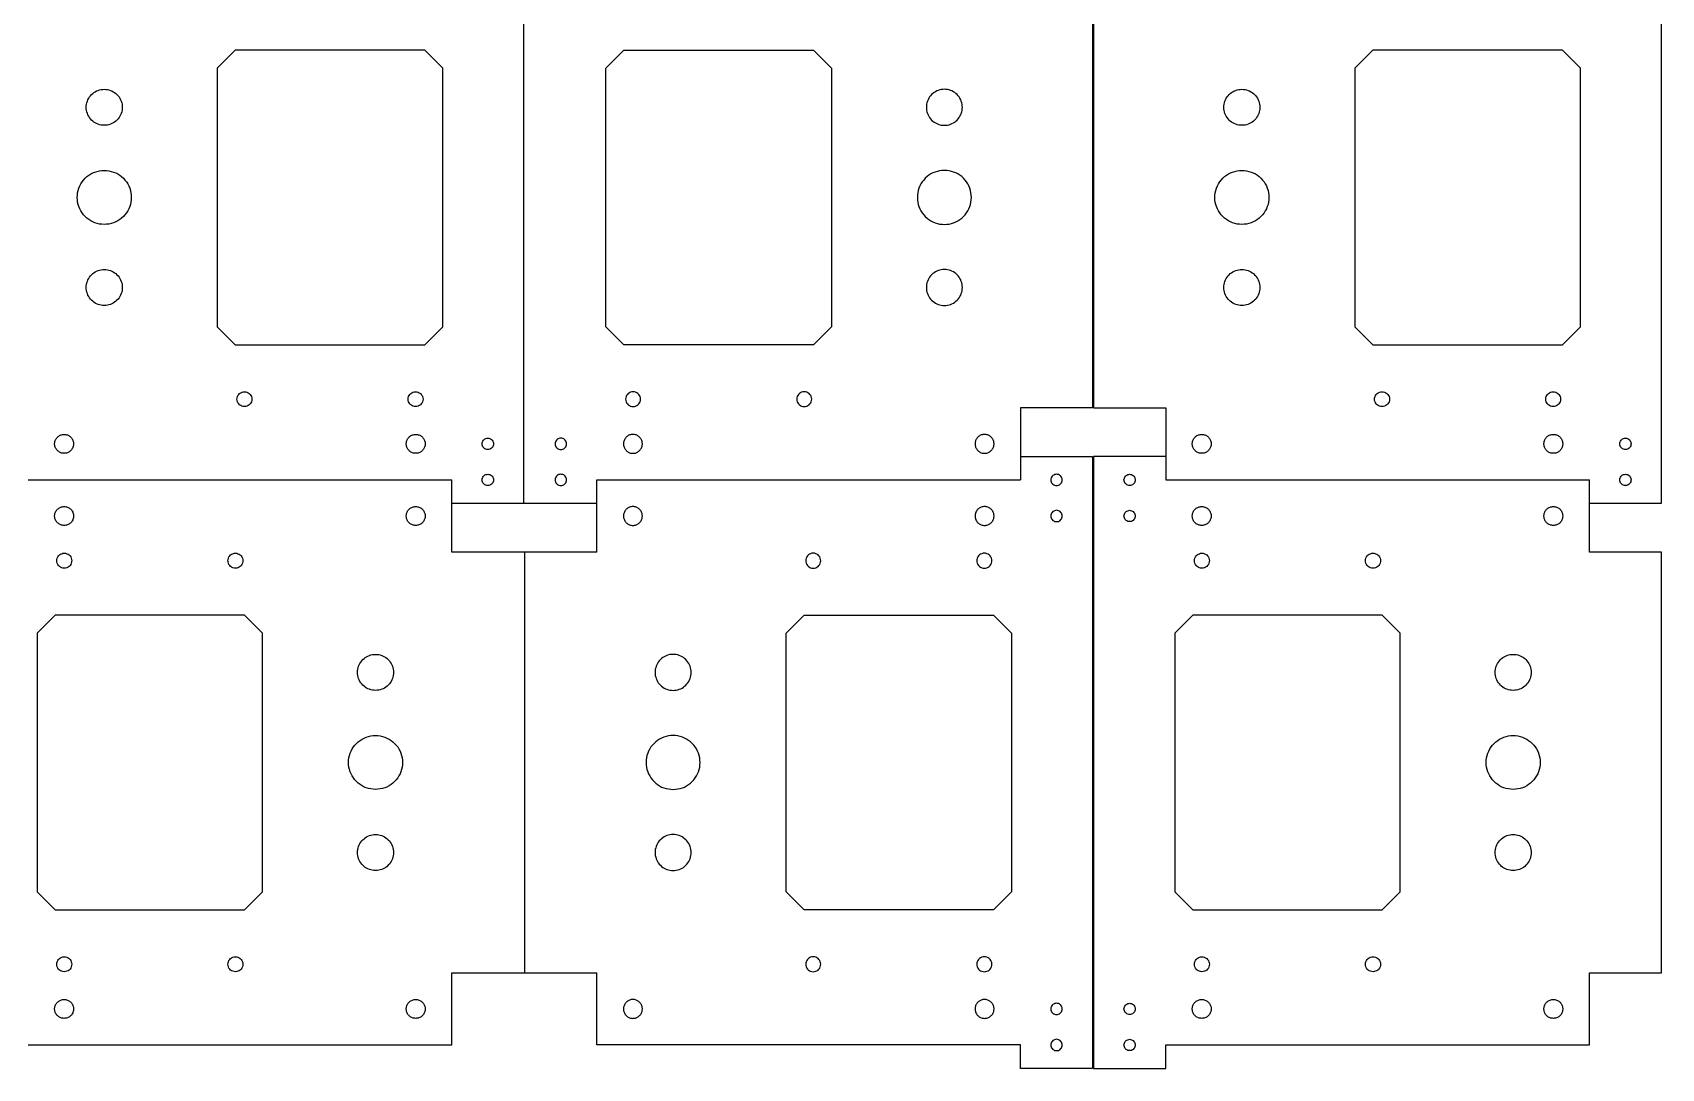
# Model space of a CAD drawing. Extents: x 0 to 789, y 0 to 484.
# Drawn here: x 337.2 to 789.3, y 0.1 to 287.6 of the extents above; entities that cross this region are included whole.
import ezdxf

# ---------------------------------------------------------------- set-up
doc = ezdxf.new("R2010")
doc.units = 0
doc.layers.add('LAYER_1', color=7, linetype='CONTINUOUS')

msp = doc.modelspace()

# ---------------------------------------------------------------- linework, layer by layer
at = {"layer": 'LAYER_1', "color": 7}
for p, q in [((473.51, 156.96), (473.51, 326.76)), ((789.27, 156.96), (789.27, 326.76)), ((631.39, 300.26), (631.39, 183.46)), ((631.67, 300.26), (631.67, 183.46)), ((393.41, 282.76), (388.41, 277.76)), ((446.01, 282.76), (393.41, 282.76)), ((451.01, 277.76), (446.01, 282.76)), ((496.29, 277.76), (501.29, 282.76)), ((501.29, 282.76), (553.89, 282.76)), ((553.89, 282.76), (558.89, 277.76)), ((709.17, 282.76), (704.17, 277.76)), ((761.77, 282.76), (709.17, 282.76)), ((766.77, 277.76), (761.77, 282.76)), ((388.41, 277.76), (388.41, 205.96)), ((451.01, 205.96), (451.01, 277.76)), ((496.29, 205.96), (496.29, 277.76)), ((558.89, 277.76), (558.89, 205.96)), ((704.17, 277.76), (704.17, 205.96)), ((766.77, 205.96), (766.77, 277.76)), ((357.06, 271.86), (357.06, 271.86)), ((590.24, 271.86), (590.24, 271.86)), ((672.82, 271.86), (672.82, 271.86)), ((357.06, 249.36), (357.06, 249.36)), ((590.24, 249.36), (590.24, 249.36)), ((672.82, 249.36), (672.82, 249.36)), ((357.06, 221.86), (357.06, 221.86)), ((590.24, 221.86), (590.24, 221.86)), ((672.82, 221.86), (672.82, 221.86)), ((388.41, 205.96), (393.41, 200.96)), ((446.01, 200.96), (451.01, 205.96)), ((501.29, 200.96), (496.29, 205.96)), ((558.89, 205.96), (553.89, 200.96)), ((704.17, 205.96), (709.17, 200.96)), ((761.77, 200.96), (766.77, 205.96)), ((393.41, 200.96), (446.01, 200.96)), ((553.89, 200.96), (501.29, 200.96)), ((709.17, 200.96), (761.77, 200.96)), ((395.96, 187.93), (395.96, 187.93)), ((443.46, 187.93), (443.46, 187.93)), ((503.84, 187.93), (503.84, 187.93)), ((551.34, 187.93), (551.34, 187.93)), ((711.72, 187.93), (711.72, 187.93)), ((759.22, 187.93), (759.22, 187.93)), ((631.39, 183.46), (611.39, 183.46)), ((611.39, 183.46), (611.39, 163.46)), ((631.67, 183.46), (651.67, 183.46)), ((651.67, 183.46), (651.67, 163.46)), ((345.91, 176.08), (345.91, 176.08)), ((443.51, 176.08), (443.51, 176.08)), ((463.51, 175.03), (463.51, 175.03)), ((483.79, 175.03), (483.79, 175.03)), ((503.79, 176.08), (503.79, 176.08)), ((601.39, 176.08), (601.39, 176.08)), ((661.67, 176.08), (661.67, 176.08)), ((759.27, 176.08), (759.27, 176.08)), ((779.27, 175.03), (779.27, 175.03)), ((611.39, 169.94), (631.39, 169.94)), ((631.39, 169.94), (631.39, 0.14)), ((651.67, 169.94), (631.67, 169.94)), ((631.67, 169.94), (631.67, 0.14)), ((335.91, 163.46), (453.51, 163.46)), ((453.51, 143.44), (453.51, 163.44)), ((463.51, 165.03), (463.51, 165.03)), ((483.79, 165.03), (483.79, 165.03)), ((493.79, 143.44), (493.79, 163.44)), ((493.79, 163.44), (611.39, 163.44)), ((651.67, 163.46), (769.27, 163.46)), ((769.27, 143.44), (769.27, 163.44)), ((779.27, 165.03), (779.27, 165.03)), ((621.39, 161.87), (621.39, 161.87)), ((641.67, 161.87), (641.67, 161.87)), ((453.51, 156.96), (493.79, 156.96)), ((769.27, 156.96), (789.27, 156.96)), ((345.91, 150.82), (345.91, 150.82)), ((443.51, 150.82), (443.51, 150.82)), ((503.79, 150.82), (503.79, 150.82)), ((601.39, 150.82), (601.39, 150.82)), ((621.39, 151.87), (621.39, 151.87)), ((641.67, 151.87), (641.67, 151.87)), ((661.67, 150.82), (661.67, 150.82)), ((759.27, 150.82), (759.27, 150.82)), ((493.79, 143.44), (453.51, 143.44)), ((473.79, 26.64), (473.79, 143.44)), ((789.27, 143.44), (769.27, 143.44)), ((789.27, 26.64), (789.27, 143.44)), ((345.96, 138.97), (345.96, 138.97)), ((393.46, 138.97), (393.46, 138.97)), ((553.84, 138.97), (553.84, 138.97)), ((601.34, 138.97), (601.34, 138.97)), ((661.72, 138.97), (661.72, 138.97)), ((709.22, 138.97), (709.22, 138.97)), ((343.41, 125.94), (338.41, 120.94)), ((396.01, 125.94), (343.41, 125.94)), ((401.01, 120.94), (396.01, 125.94)), ((546.29, 120.94), (551.29, 125.94)), ((551.29, 125.94), (603.89, 125.94)), ((603.89, 125.94), (608.89, 120.94)), ((659.17, 125.94), (654.17, 120.94)), ((711.77, 125.94), (659.17, 125.94)), ((716.77, 120.94), (711.77, 125.94)), ((338.41, 120.94), (338.41, 49.14)), ((401.01, 49.14), (401.01, 120.94)), ((546.29, 49.14), (546.29, 120.94)), ((608.89, 120.94), (608.89, 49.14)), ((654.17, 120.94), (654.17, 49.14)), ((716.77, 49.14), (716.77, 120.94)), ((432.36, 105.04), (432.36, 105.04)), ((514.94, 105.04), (514.94, 105.04)), ((748.12, 105.04), (748.12, 105.04)), ((432.36, 77.54), (432.36, 77.54)), ((514.94, 77.54), (514.94, 77.54)), ((748.12, 77.54), (748.12, 77.54)), ((432.36, 55.04), (432.36, 55.04)), ((514.94, 55.04), (514.94, 55.04)), ((748.12, 55.04), (748.12, 55.04)), ((338.41, 49.14), (343.41, 44.14)), ((396.01, 44.14), (401.01, 49.14)), ((551.29, 44.14), (546.29, 49.14)), ((608.89, 49.14), (603.89, 44.14)), ((654.17, 49.14), (659.17, 44.14)), ((711.77, 44.14), (716.77, 49.14)), ((343.41, 44.14), (396.01, 44.14)), ((603.89, 44.14), (551.29, 44.14)), ((659.17, 44.14), (711.77, 44.14)), ((345.96, 26.97), (345.96, 26.97)), ((393.46, 26.97), (393.46, 26.97)), ((453.51, 6.64), (453.51, 26.64)), ((453.51, 26.64), (493.79, 26.64)), ((493.79, 6.64), (493.79, 26.64)), ((553.84, 26.97), (553.84, 26.97)), ((601.34, 26.97), (601.34, 26.97)), ((661.72, 26.97), (661.72, 26.97)), ((709.22, 26.97), (709.22, 26.97)), ((769.27, 6.64), (769.27, 26.64)), ((769.27, 26.64), (789.27, 26.64)), ((345.91, 14.02), (345.91, 14.02)), ((443.51, 14.02), (443.51, 14.02)), ((503.79, 14.02), (503.79, 14.02)), ((601.39, 14.02), (601.39, 14.02)), ((621.39, 15.07), (621.39, 15.07)), ((641.67, 15.07), (641.67, 15.07)), ((661.67, 14.02), (661.67, 14.02)), ((759.27, 14.02), (759.27, 14.02)), ((335.91, 6.64), (453.51, 6.64)), ((611.39, 6.64), (493.79, 6.64)), ((611.39, 0.14), (611.39, 6.64)), ((621.39, 5.07), (621.39, 5.07)), ((641.67, 5.07), (641.67, 5.07)), ((651.67, 0.14), (651.67, 6.64)), ((651.67, 6.64), (769.27, 6.64)), ((631.39, 0.14), (611.39, 0.14)), ((631.67, 0.14), (651.67, 0.14))]:
    msp.add_line(p, q, dxfattribs=at)
for points, knots in [([(357.06, 271.86), (356.47, 271.8), (355.31, 271.68), (353.78, 270.76), (352.64, 269.41), (352.03, 267.74), (352.03, 265.97), (352.64, 264.31), (353.78, 262.95), (355.31, 262.07), (357.06, 261.76), (358.8, 262.07), (360.33, 262.95), (361.48, 264.31), (362.08, 265.97), (362.08, 267.74), (361.48, 269.41), (360.33, 270.76), (358.8, 271.68), (357.64, 271.8), (357.06, 271.86)], [0, 0, 0, 0, 1.744821, 3.464671, 5.209491, 6.954312, 8.674161, 10.418982, 12.163803, 13.883651, 15.628473, 17.373292, 19.093141, 20.837963, 22.582784, 24.302633, 26.047453, 27.792274, 29.512124, 31.256943, 31.256943, 31.256943, 31.256943]), ([(590.24, 271.86), (590.82, 271.8), (591.98, 271.68), (593.52, 270.76), (594.66, 269.41), (595.26, 267.74), (595.26, 265.97), (594.66, 264.31), (593.52, 262.95), (591.98, 262.07), (590.24, 261.76), (588.49, 262.07), (586.96, 262.95), (585.82, 264.31), (585.21, 265.97), (585.21, 267.74), (585.82, 269.41), (586.96, 270.76), (588.49, 271.68), (589.65, 271.8), (590.24, 271.86)], [0, 0, 0, 0, 1.74482, 3.46467, 5.20949, 6.954311, 8.674161, 10.418982, 12.163802, 13.883652, 15.628473, 17.373292, 19.093142, 20.837963, 22.582783, 24.302633, 26.047453, 27.792274, 29.512124, 31.256943, 31.256943, 31.256943, 31.256943]), ([(672.82, 271.86), (672.24, 271.8), (671.07, 271.68), (669.54, 270.76), (668.4, 269.41), (667.8, 267.74), (667.8, 265.97), (668.4, 264.31), (669.54, 262.95), (671.07, 262.07), (672.82, 261.76), (674.57, 262.07), (676.1, 262.95), (677.24, 264.31), (677.84, 265.97), (677.84, 267.74), (677.24, 269.41), (676.1, 270.76), (674.57, 271.68), (673.4, 271.8), (672.82, 271.86)], [0, 0, 0, 0, 1.744821, 3.464671, 5.209491, 6.954312, 8.674162, 10.418982, 12.163802, 13.883652, 15.628474, 17.373292, 19.093142, 20.837964, 22.582784, 24.302634, 26.047453, 27.792275, 29.512124, 31.256943, 31.256943, 31.256943, 31.256943]), ([(357.06, 249.36), (356.18, 249.27), (354.44, 249.09), (352.14, 247.71), (350.43, 245.69), (349.52, 243.19), (349.52, 240.53), (350.43, 238.03), (352.14, 236), (354.44, 234.67), (357.06, 234.2), (359.67, 234.67), (361.97, 236), (363.69, 238.03), (364.59, 240.53), (364.59, 243.19), (363.69, 245.69), (361.97, 247.71), (359.67, 249.09), (357.93, 249.27), (357.06, 249.36)], [0, 0, 0, 0, 2.617232, 5.197007, 7.814238, 10.431469, 13.011243, 15.628474, 18.245704, 20.825478, 23.442711, 26.059941, 28.639715, 31.256945, 33.874176, 36.45395, 39.071181, 41.688412, 44.268186, 46.885416, 46.885416, 46.885416, 46.885416]), ([(590.24, 249.36), (591.11, 249.27), (592.86, 249.09), (595.16, 247.71), (596.87, 245.69), (597.77, 243.19), (597.77, 240.53), (596.87, 238.03), (595.16, 236), (592.86, 234.67), (590.24, 234.2), (587.62, 234.67), (585.32, 236), (583.61, 238.03), (582.7, 240.53), (582.7, 243.19), (583.61, 245.69), (585.32, 247.71), (587.62, 249.09), (589.36, 249.27), (590.24, 249.36)], [0, 0, 0, 0, 2.617232, 5.197007, 7.814237, 10.431468, 13.011242, 15.628472, 18.245703, 20.825479, 23.44271, 26.05994, 28.639715, 31.256946, 33.874176, 36.45395, 39.071181, 41.688412, 44.268186, 46.885416, 46.885416, 46.885416, 46.885416]), ([(672.82, 249.36), (671.94, 249.27), (670.2, 249.09), (667.9, 247.71), (666.19, 245.69), (665.28, 243.19), (665.28, 240.53), (666.19, 238.03), (667.9, 236), (670.2, 234.67), (672.82, 234.2), (675.44, 234.67), (677.74, 236), (679.45, 238.03), (680.36, 240.53), (680.36, 243.19), (679.45, 245.69), (677.74, 247.71), (675.44, 249.09), (673.7, 249.27), (672.82, 249.36)], [0, 0, 0, 0, 2.617233, 5.197007, 7.814238, 10.431469, 13.011243, 15.628473, 18.245704, 20.825479, 23.442712, 26.059941, 28.639716, 31.256946, 33.874177, 36.453951, 39.071181, 41.688412, 44.268186, 46.885416, 46.885416, 46.885416, 46.885416]), ([(357.06, 221.86), (356.47, 221.8), (355.31, 221.68), (353.78, 220.76), (352.64, 219.41), (352.03, 217.74), (352.03, 215.97), (352.64, 214.31), (353.78, 212.95), (355.31, 212.07), (357.06, 211.76), (358.8, 212.07), (360.33, 212.95), (361.48, 214.31), (362.08, 215.97), (362.08, 217.74), (361.48, 219.41), (360.33, 220.76), (358.8, 221.68), (357.64, 221.8), (357.06, 221.86)], [0, 0, 0, 0, 1.744821, 3.464671, 5.209491, 6.954312, 8.674162, 10.418982, 12.163803, 13.883651, 15.628473, 17.373292, 19.093141, 20.837962, 22.582783, 24.302632, 26.047453, 27.792274, 29.512123, 31.256943, 31.256943, 31.256943, 31.256943]), ([(590.24, 221.86), (590.82, 221.8), (591.98, 221.68), (593.52, 220.76), (594.66, 219.41), (595.26, 217.74), (595.26, 215.97), (594.66, 214.31), (593.52, 212.95), (591.98, 212.07), (590.24, 211.76), (588.49, 212.07), (586.96, 212.95), (585.82, 214.31), (585.21, 215.97), (585.21, 217.74), (585.82, 219.41), (586.96, 220.76), (588.49, 221.68), (589.65, 221.8), (590.24, 221.86)], [0, 0, 0, 0, 1.744821, 3.46467, 5.20949, 6.954312, 8.674161, 10.418982, 12.163802, 13.883652, 15.628473, 17.373292, 19.093142, 20.837963, 22.582783, 24.302633, 26.047453, 27.792274, 29.512124, 31.256943, 31.256943, 31.256943, 31.256943]), ([(672.82, 221.86), (672.24, 221.8), (671.07, 221.68), (669.54, 220.76), (668.4, 219.41), (667.8, 217.74), (667.8, 215.97), (668.4, 214.31), (669.54, 212.95), (671.07, 212.07), (672.82, 211.76), (674.57, 212.07), (676.1, 212.95), (677.24, 214.31), (677.84, 215.97), (677.84, 217.74), (677.24, 219.41), (676.1, 220.76), (674.57, 221.68), (673.4, 221.8), (672.82, 221.86)], [0, 0, 0, 0, 1.744822, 3.464671, 5.209491, 6.954313, 8.674162, 10.418982, 12.163802, 13.883653, 15.628474, 17.373292, 19.093142, 20.837964, 22.582784, 24.302634, 26.047453, 27.792275, 29.512125, 31.256943, 31.256943, 31.256943, 31.256943]), ([(395.96, 187.93), (395.71, 187.91), (395.23, 187.86), (394.59, 187.48), (394.12, 186.92), (393.87, 186.23), (393.87, 185.49), (394.12, 184.8), (394.59, 184.24), (395.23, 183.87), (395.96, 183.74), (396.68, 183.87), (397.32, 184.24), (397.79, 184.8), (398.04, 185.49), (398.04, 186.23), (397.79, 186.92), (397.32, 187.48), (396.68, 187.86), (396.2, 187.91), (395.96, 187.93)], [0, 0, 0, 0, 0.724099, 1.437838, 2.161939, 2.886038, 3.599775, 4.323876, 5.047977, 5.761715, 6.485814, 7.209915, 7.923653, 8.647755, 9.371856, 10.085593, 10.809692, 11.533794, 12.247532, 12.971634, 12.971634, 12.971634, 12.971634]), ([(443.46, 187.93), (443.21, 187.91), (442.73, 187.86), (442.09, 187.48), (441.62, 186.92), (441.37, 186.23), (441.37, 185.49), (441.62, 184.8), (442.09, 184.24), (442.73, 183.87), (443.46, 183.74), (444.18, 183.87), (444.82, 184.24), (445.29, 184.8), (445.54, 185.49), (445.54, 186.23), (445.29, 186.92), (444.82, 187.48), (444.18, 187.86), (443.7, 187.91), (443.46, 187.93)], [0, 0, 0, 0, 0.724091, 1.437826, 2.16193, 2.886031, 3.599768, 4.323871, 5.047974, 5.761709, 6.485799, 7.209909, 7.923651, 8.647755, 9.371858, 10.085595, 10.809696, 11.533801, 12.247542, 12.971653, 12.971653, 12.971653, 12.971653]), ([(503.84, 187.93), (504.08, 187.91), (504.56, 187.86), (505.2, 187.48), (505.67, 186.92), (505.92, 186.23), (505.92, 185.49), (505.67, 184.8), (505.2, 184.24), (504.56, 183.87), (503.84, 183.74), (503.11, 183.87), (502.48, 184.24), (502, 184.8), (501.75, 185.49), (501.75, 186.23), (502, 186.92), (502.48, 187.48), (503.11, 187.86), (503.6, 187.91), (503.84, 187.93)], [0, 0, 0, 0, 0.724092, 1.437827, 2.161931, 2.886031, 3.599769, 4.323872, 5.047975, 5.76171, 6.485801, 7.209911, 7.923653, 8.647756, 9.371859, 10.085597, 10.809697, 11.533801, 12.247543, 12.971653, 12.971653, 12.971653, 12.971653]), ([(551.34, 187.93), (551.58, 187.91), (552.06, 187.86), (552.7, 187.48), (553.17, 186.92), (553.42, 186.23), (553.42, 185.49), (553.17, 184.8), (552.7, 184.24), (552.06, 183.87), (551.34, 183.74), (550.61, 183.87), (549.98, 184.24), (549.5, 184.8), (549.25, 185.49), (549.25, 186.23), (549.5, 186.92), (549.98, 187.48), (550.61, 187.86), (551.1, 187.91), (551.34, 187.93)], [0, 0, 0, 0, 0.7241, 1.437839, 2.16194, 2.886038, 3.599776, 4.323877, 5.047977, 5.761715, 6.485815, 7.209916, 7.923654, 8.647755, 9.371856, 10.085594, 10.809693, 11.533795, 12.247533, 12.971634, 12.971634, 12.971634, 12.971634]), ([(711.72, 187.93), (711.48, 187.91), (711, 187.86), (710.36, 187.48), (709.89, 186.92), (709.63, 186.23), (709.63, 185.49), (709.89, 184.8), (710.36, 184.24), (711, 183.87), (711.72, 183.74), (712.44, 183.87), (713.08, 184.24), (713.55, 184.8), (713.81, 185.49), (713.81, 186.23), (713.55, 186.92), (713.08, 187.48), (712.44, 187.86), (711.96, 187.91), (711.72, 187.93)], [0, 0, 0, 0, 0.7241, 1.437839, 2.16194, 2.886038, 3.599776, 4.323877, 5.047977, 5.761715, 6.485815, 7.209916, 7.923654, 8.647755, 9.371856, 10.085594, 10.809693, 11.533795, 12.247533, 12.971634, 12.971634, 12.971634, 12.971634]), ([(759.22, 187.93), (758.98, 187.91), (758.5, 187.86), (757.86, 187.48), (757.39, 186.92), (757.13, 186.23), (757.13, 185.49), (757.39, 184.8), (757.86, 184.24), (758.5, 183.87), (759.22, 183.74), (759.94, 183.87), (760.58, 184.24), (761.05, 184.8), (761.31, 185.49), (761.31, 186.23), (761.05, 186.92), (760.58, 187.48), (759.94, 187.86), (759.46, 187.91), (759.22, 187.93)], [0, 0, 0, 0, 0.724092, 1.437826, 2.16193, 2.886031, 3.599769, 4.323872, 5.047975, 5.761709, 6.485801, 7.209911, 7.923652, 8.647756, 9.371859, 10.085597, 10.809697, 11.533802, 12.247543, 12.971654, 12.971654, 12.971654, 12.971654]), ([(345.91, 176.08), (345.6, 176.05), (344.99, 175.99), (344.18, 175.51), (343.59, 174.8), (343.27, 173.92), (343.27, 172.99), (343.59, 172.12), (344.18, 171.41), (344.99, 170.94), (345.91, 170.78), (346.82, 170.94), (347.63, 171.41), (348.23, 172.12), (348.54, 172.99), (348.54, 173.92), (348.23, 174.8), (347.63, 175.51), (346.82, 175.99), (346.21, 176.05), (345.91, 176.08)], [0, 0, 0, 0, 0.91603, 1.818951, 2.734982, 3.651014, 4.553935, 5.469963, 6.385996, 7.288918, 8.204948, 9.120979, 10.023901, 10.939933, 11.855962, 12.758883, 13.674916, 14.590946, 15.493867, 16.409898, 16.409898, 16.409898, 16.409898]), ([(443.51, 176.08), (443.2, 176.05), (442.59, 175.99), (441.78, 175.51), (441.19, 174.8), (440.87, 173.92), (440.87, 172.99), (441.19, 172.12), (441.78, 171.41), (442.59, 170.94), (443.51, 170.78), (444.42, 170.94), (445.23, 171.41), (445.83, 172.12), (446.14, 172.99), (446.14, 173.92), (445.83, 174.8), (445.23, 175.51), (444.42, 175.99), (443.81, 176.05), (443.51, 176.08)], [0, 0, 0, 0, 0.916034, 1.818953, 2.734972, 3.651004, 4.553925, 5.469955, 6.385975, 7.288895, 8.204929, 9.120963, 10.023889, 10.939923, 11.855952, 12.758873, 13.674906, 14.590938, 15.493863, 16.409897, 16.409897, 16.409897, 16.409897]), ([(463.51, 175.03), (463.32, 175.02), (462.96, 174.98), (462.47, 174.69), (462.11, 174.26), (461.92, 173.74), (461.92, 173.18), (462.11, 172.66), (462.47, 172.23), (462.96, 171.95), (463.51, 171.85), (464.06, 171.95), (464.54, 172.23), (464.9, 172.66), (465.09, 173.18), (465.09, 173.74), (464.9, 174.26), (464.54, 174.69), (464.06, 174.98), (463.69, 175.02), (463.51, 175.03)], [0, 0, 0, 0, 0.549772, 1.091665, 1.641429, 2.191199, 2.733094, 3.282865, 3.832627, 4.374521, 4.924293, 5.474047, 6.015941, 6.565715, 7.11548, 7.657375, 8.207138, 8.756914, 9.298807, 9.848562, 9.848562, 9.848562, 9.848562]), ([(483.79, 175.03), (483.97, 175.02), (484.34, 174.98), (484.82, 174.69), (485.18, 174.26), (485.37, 173.74), (485.37, 173.18), (485.18, 172.66), (484.82, 172.23), (484.34, 171.95), (483.79, 171.85), (483.24, 171.95), (482.75, 172.23), (482.39, 172.66), (482.2, 173.18), (482.2, 173.74), (482.39, 174.26), (482.75, 174.69), (483.24, 174.98), (483.6, 175.02), (483.79, 175.03)], [0, 0, 0, 0, 0.549773, 1.091666, 1.641429, 2.1912, 2.733095, 3.282866, 3.832628, 4.374521, 4.924294, 5.474048, 6.015941, 6.565715, 7.11548, 7.657375, 8.20714, 8.756915, 9.298807, 9.848562, 9.848562, 9.848562, 9.848562]), ([(503.79, 176.08), (504.09, 176.05), (504.7, 175.99), (505.51, 175.51), (506.11, 174.8), (506.43, 173.92), (506.43, 172.99), (506.11, 172.12), (505.51, 171.41), (504.7, 170.94), (503.79, 170.78), (502.87, 170.94), (502.07, 171.41), (501.47, 172.12), (501.15, 172.99), (501.15, 173.92), (501.47, 174.8), (502.07, 175.51), (502.87, 175.99), (503.48, 176.05), (503.79, 176.08)], [0, 0, 0, 0, 0.916033, 1.818952, 2.734972, 3.651004, 4.553924, 5.469955, 6.385976, 7.288895, 8.204928, 9.120963, 10.023888, 10.939923, 11.855953, 12.758873, 13.674906, 14.590938, 15.493863, 16.409898, 16.409898, 16.409898, 16.409898]), ([(601.39, 176.08), (601.69, 176.05), (602.3, 175.99), (603.11, 175.51), (603.71, 174.8), (604.03, 173.92), (604.03, 172.99), (603.71, 172.12), (603.11, 171.41), (602.3, 170.94), (601.39, 170.78), (600.47, 170.94), (599.67, 171.41), (599.07, 172.12), (598.75, 172.99), (598.75, 173.92), (599.07, 174.8), (599.67, 175.51), (600.47, 175.99), (601.08, 176.05), (601.39, 176.08)], [0, 0, 0, 0, 0.916031, 1.818952, 2.734982, 3.651015, 4.553935, 5.469965, 6.385997, 7.288918, 8.204949, 9.12098, 10.023902, 10.939933, 11.855964, 12.758884, 13.674916, 14.590946, 15.493868, 16.409899, 16.409899, 16.409899, 16.409899]), ([(661.67, 176.08), (661.36, 176.05), (660.75, 175.99), (659.95, 175.51), (659.35, 174.8), (659.03, 173.92), (659.03, 172.99), (659.35, 172.12), (659.95, 171.41), (660.75, 170.94), (661.67, 170.78), (662.59, 170.94), (663.39, 171.41), (663.99, 172.12), (664.31, 172.99), (664.31, 173.92), (663.99, 174.8), (663.39, 175.51), (662.59, 175.99), (661.98, 176.05), (661.67, 176.08)], [0, 0, 0, 0, 0.916031, 1.818952, 2.734982, 3.651014, 4.553934, 5.469964, 6.385996, 7.288917, 8.204948, 9.120979, 10.023901, 10.939933, 11.855963, 12.758883, 13.674916, 14.590946, 15.493867, 16.409898, 16.409898, 16.409898, 16.409898]), ([(759.27, 176.08), (758.96, 176.05), (758.35, 175.99), (757.55, 175.51), (756.95, 174.8), (756.63, 173.92), (756.63, 172.99), (756.95, 172.12), (757.55, 171.41), (758.35, 170.94), (759.27, 170.78), (760.19, 170.94), (760.99, 171.41), (761.59, 172.12), (761.91, 172.99), (761.91, 173.92), (761.59, 174.8), (760.99, 175.51), (760.19, 175.99), (759.58, 176.05), (759.27, 176.08)], [0, 0, 0, 0, 0.916034, 1.818953, 2.734972, 3.651005, 4.553925, 5.469956, 6.385976, 7.288895, 8.20493, 9.120964, 10.023889, 10.939923, 11.855954, 12.758874, 13.674906, 14.590938, 15.493864, 16.409898, 16.409898, 16.409898, 16.409898]), ([(779.27, 175.03), (779.09, 175.02), (778.72, 174.98), (778.24, 174.69), (777.88, 174.26), (777.69, 173.74), (777.69, 173.18), (777.88, 172.66), (778.24, 172.23), (778.72, 171.95), (779.27, 171.85), (779.82, 171.95), (780.3, 172.23), (780.66, 172.66), (780.85, 173.18), (780.85, 173.74), (780.66, 174.26), (780.3, 174.69), (779.82, 174.98), (779.45, 175.02), (779.27, 175.03)], [0, 0, 0, 0, 0.549773, 1.091666, 1.641429, 2.1912, 2.733095, 3.282866, 3.832627, 4.37452, 4.924294, 5.474048, 6.015941, 6.565715, 7.115479, 7.657374, 8.207139, 8.756914, 9.298807, 9.848561, 9.848561, 9.848561, 9.848561]), ([(463.51, 165.03), (463.32, 165.02), (462.96, 164.98), (462.47, 164.69), (462.11, 164.26), (461.92, 163.74), (461.92, 163.18), (462.11, 162.66), (462.47, 162.23), (462.96, 161.95), (463.51, 161.85), (464.06, 161.95), (464.54, 162.23), (464.9, 162.66), (465.09, 163.18), (465.09, 163.74), (464.9, 164.26), (464.54, 164.69), (464.06, 164.98), (463.69, 165.02), (463.51, 165.03)], [0, 0, 0, 0, 0.549772, 1.091664, 1.641428, 2.191199, 2.733094, 3.282866, 3.832628, 4.374521, 4.924293, 5.474047, 6.01594, 6.565716, 7.11548, 7.657375, 8.20714, 8.756916, 9.298808, 9.848563, 9.848563, 9.848563, 9.848563]), ([(483.79, 165.03), (483.97, 165.02), (484.34, 164.98), (484.82, 164.69), (485.18, 164.26), (485.37, 163.74), (485.37, 163.18), (485.18, 162.66), (484.82, 162.23), (484.34, 161.95), (483.79, 161.85), (483.24, 161.95), (482.75, 162.23), (482.39, 162.66), (482.2, 163.18), (482.2, 163.74), (482.39, 164.26), (482.75, 164.69), (483.24, 164.98), (483.6, 165.02), (483.79, 165.03)], [0, 0, 0, 0, 0.549773, 1.091666, 1.641429, 2.1912, 2.733094, 3.282865, 3.832629, 4.374522, 4.924294, 5.474049, 6.015942, 6.565717, 7.115482, 7.657376, 8.20714, 8.756916, 9.298808, 9.848562, 9.848562, 9.848562, 9.848562]), ([(621.39, 161.87), (621.2, 161.88), (620.84, 161.92), (620.35, 162.21), (619.99, 162.64), (619.8, 163.16), (619.8, 163.72), (619.99, 164.25), (620.35, 164.67), (620.84, 164.95), (621.39, 165.05), (621.94, 164.95), (622.42, 164.67), (622.78, 164.25), (622.97, 163.72), (622.97, 163.16), (622.78, 162.64), (622.42, 162.21), (621.94, 161.92), (621.57, 161.88), (621.39, 161.87)], [0, 0, 0, 0, 0.549772, 1.091665, 1.641428, 2.191199, 2.733094, 3.282865, 3.832628, 4.374521, 4.924293, 5.474047, 6.01594, 6.565716, 7.11548, 7.657375, 8.20714, 8.756916, 9.298808, 9.848563, 9.848563, 9.848563, 9.848563]), ([(641.67, 161.87), (641.85, 161.88), (642.22, 161.92), (642.7, 162.21), (643.06, 162.64), (643.25, 163.16), (643.25, 163.72), (643.06, 164.25), (642.7, 164.67), (642.22, 164.95), (641.67, 165.05), (641.12, 164.95), (640.64, 164.67), (640.28, 164.25), (640.09, 163.72), (640.09, 163.16), (640.28, 162.64), (640.64, 162.21), (641.12, 161.92), (641.49, 161.88), (641.67, 161.87)], [0, 0, 0, 0, 0.549773, 1.091666, 1.641429, 2.1912, 2.733095, 3.282865, 3.832629, 4.374522, 4.924295, 5.474049, 6.015942, 6.565717, 7.115481, 7.657376, 8.207141, 8.756916, 9.298808, 9.848563, 9.848563, 9.848563, 9.848563]), ([(779.27, 165.03), (779.09, 165.02), (778.72, 164.98), (778.24, 164.69), (777.88, 164.26), (777.69, 163.74), (777.69, 163.18), (777.88, 162.66), (778.24, 162.23), (778.72, 161.95), (779.27, 161.85), (779.82, 161.95), (780.3, 162.23), (780.66, 162.66), (780.85, 163.18), (780.85, 163.74), (780.66, 164.26), (780.3, 164.69), (779.82, 164.98), (779.45, 165.02), (779.27, 165.03)], [0, 0, 0, 0, 0.549773, 1.091666, 1.641429, 2.1912, 2.733094, 3.282865, 3.832628, 4.374521, 4.924294, 5.474048, 6.015941, 6.565716, 7.115481, 7.657375, 8.20714, 8.756915, 9.298808, 9.848562, 9.848562, 9.848562, 9.848562]), ([(345.91, 150.82), (346.21, 150.85), (346.82, 150.91), (347.63, 151.39), (348.23, 152.1), (348.54, 152.98), (348.54, 153.91), (348.23, 154.78), (347.63, 155.49), (346.82, 155.96), (345.91, 156.12), (344.99, 155.96), (344.18, 155.49), (343.59, 154.78), (343.27, 153.91), (343.27, 152.98), (343.59, 152.1), (344.18, 151.39), (344.99, 150.91), (345.6, 150.85), (345.91, 150.82)], [0, 0, 0, 0, 0.916033, 1.818952, 2.734971, 3.651004, 4.553925, 5.469954, 6.385976, 7.288895, 8.204928, 9.120963, 10.023888, 10.939922, 11.855952, 12.758873, 13.674905, 14.590938, 15.493863, 16.409898, 16.409898, 16.409898, 16.409898]), ([(443.51, 150.82), (443.81, 150.85), (444.42, 150.91), (445.23, 151.39), (445.83, 152.1), (446.14, 152.98), (446.14, 153.91), (445.83, 154.78), (445.23, 155.49), (444.42, 155.96), (443.51, 156.12), (442.59, 155.96), (441.78, 155.49), (441.19, 154.78), (440.87, 153.91), (440.87, 152.98), (441.19, 152.1), (441.78, 151.39), (442.59, 150.91), (443.2, 150.85), (443.51, 150.82)], [0, 0, 0, 0, 0.916031, 1.818952, 2.734982, 3.651014, 4.553935, 5.469964, 6.385996, 7.288917, 8.204948, 9.120979, 10.023901, 10.939932, 11.855962, 12.758883, 13.674915, 14.590945, 15.493867, 16.409898, 16.409898, 16.409898, 16.409898]), ([(503.79, 150.82), (503.48, 150.85), (502.87, 150.91), (502.07, 151.39), (501.47, 152.1), (501.15, 152.98), (501.15, 153.91), (501.47, 154.78), (502.07, 155.49), (502.87, 155.96), (503.79, 156.12), (504.7, 155.96), (505.51, 155.49), (506.11, 154.78), (506.43, 153.91), (506.43, 152.98), (506.11, 152.1), (505.51, 151.39), (504.7, 150.91), (504.09, 150.85), (503.79, 150.82)], [0, 0, 0, 0, 0.91603, 1.818951, 2.734982, 3.651014, 4.553934, 5.469964, 6.385996, 7.288917, 8.204948, 9.120979, 10.023901, 10.939932, 11.855963, 12.758883, 13.674915, 14.590945, 15.493866, 16.409897, 16.409897, 16.409897, 16.409897]), ([(601.39, 150.82), (601.08, 150.85), (600.47, 150.91), (599.67, 151.39), (599.07, 152.1), (598.75, 152.98), (598.75, 153.91), (599.07, 154.78), (599.67, 155.49), (600.47, 155.96), (601.39, 156.12), (602.3, 155.96), (603.11, 155.49), (603.71, 154.78), (604.03, 153.91), (604.03, 152.98), (603.71, 152.1), (603.11, 151.39), (602.3, 150.91), (601.69, 150.85), (601.39, 150.82)], [0, 0, 0, 0, 0.916034, 1.818953, 2.734972, 3.651004, 4.553924, 5.469955, 6.385975, 7.288894, 8.204929, 9.120963, 10.023889, 10.939922, 11.855953, 12.758873, 13.674905, 14.590937, 15.493863, 16.409897, 16.409897, 16.409897, 16.409897]), ([(621.39, 151.87), (621.2, 151.88), (620.84, 151.92), (620.35, 152.21), (619.99, 152.64), (619.8, 153.16), (619.8, 153.72), (619.99, 154.25), (620.35, 154.67), (620.84, 154.95), (621.39, 155.05), (621.94, 154.95), (622.42, 154.67), (622.78, 154.25), (622.97, 153.72), (622.97, 153.16), (622.78, 152.64), (622.42, 152.21), (621.94, 151.92), (621.57, 151.88), (621.39, 151.87)], [0, 0, 0, 0, 0.549772, 1.091665, 1.641428, 2.191199, 2.733094, 3.282865, 3.832627, 4.37452, 4.924292, 5.474047, 6.01594, 6.565714, 7.115479, 7.657374, 8.207139, 8.756914, 9.298807, 9.848561, 9.848561, 9.848561, 9.848561]), ([(641.67, 151.87), (641.85, 151.88), (642.22, 151.92), (642.7, 152.21), (643.06, 152.64), (643.25, 153.16), (643.25, 153.72), (643.06, 154.25), (642.7, 154.67), (642.22, 154.95), (641.67, 155.05), (641.12, 154.95), (640.64, 154.67), (640.28, 154.25), (640.09, 153.72), (640.09, 153.16), (640.28, 152.64), (640.64, 152.21), (641.12, 151.92), (641.49, 151.88), (641.67, 151.87)], [0, 0, 0, 0, 0.549773, 1.091666, 1.641429, 2.1912, 2.733095, 3.282866, 3.832628, 4.374521, 4.924294, 5.474048, 6.015941, 6.565715, 7.115479, 7.657374, 8.207139, 8.756914, 9.298807, 9.848561, 9.848561, 9.848561, 9.848561]), ([(661.67, 150.82), (661.98, 150.85), (662.59, 150.91), (663.39, 151.39), (663.99, 152.1), (664.31, 152.98), (664.31, 153.91), (663.99, 154.78), (663.39, 155.49), (662.59, 155.96), (661.67, 156.12), (660.75, 155.96), (659.95, 155.49), (659.35, 154.78), (659.03, 153.91), (659.03, 152.98), (659.35, 152.1), (659.95, 151.39), (660.75, 150.91), (661.36, 150.85), (661.67, 150.82)], [0, 0, 0, 0, 0.916033, 1.818952, 2.734971, 3.651004, 4.553924, 5.469954, 6.385976, 7.288895, 8.204928, 9.120963, 10.023888, 10.939922, 11.855953, 12.758873, 13.674905, 14.590938, 15.493862, 16.409898, 16.409898, 16.409898, 16.409898]), ([(759.27, 150.82), (759.58, 150.85), (760.19, 150.91), (760.99, 151.39), (761.59, 152.1), (761.91, 152.98), (761.91, 153.91), (761.59, 154.78), (760.99, 155.49), (760.19, 155.96), (759.27, 156.12), (758.35, 155.96), (757.55, 155.49), (756.95, 154.78), (756.63, 153.91), (756.63, 152.98), (756.95, 152.1), (757.55, 151.39), (758.35, 150.91), (758.96, 150.85), (759.27, 150.82)], [0, 0, 0, 0, 0.916031, 1.818952, 2.734982, 3.651014, 4.553934, 5.469964, 6.385996, 7.288917, 8.204948, 9.120979, 10.023901, 10.939932, 11.855963, 12.758883, 13.674915, 14.590945, 15.493866, 16.409898, 16.409898, 16.409898, 16.409898]), ([(345.96, 138.97), (346.2, 138.99), (346.68, 139.04), (347.32, 139.42), (347.79, 139.98), (348.04, 140.67), (348.04, 141.41), (347.79, 142.1), (347.32, 142.66), (346.68, 143.03), (345.96, 143.16), (345.23, 143.03), (344.59, 142.66), (344.12, 142.1), (343.87, 141.41), (343.87, 140.67), (344.12, 139.98), (344.59, 139.42), (345.23, 139.04), (345.71, 138.99), (345.96, 138.97)], [0, 0, 0, 0, 0.724092, 1.437826, 2.16193, 2.886032, 3.599769, 4.323872, 5.047975, 5.761709, 6.485801, 7.209911, 7.923652, 8.647755, 9.371858, 10.085595, 10.809697, 11.533801, 12.247543, 12.971653, 12.971653, 12.971653, 12.971653]), ([(393.46, 138.97), (393.7, 138.99), (394.18, 139.04), (394.82, 139.42), (395.29, 139.98), (395.54, 140.67), (395.54, 141.41), (395.29, 142.1), (394.82, 142.66), (394.18, 143.03), (393.46, 143.16), (392.73, 143.03), (392.09, 142.66), (391.62, 142.1), (391.37, 141.41), (391.37, 140.67), (391.62, 139.98), (392.09, 139.42), (392.73, 139.04), (393.21, 138.99), (393.46, 138.97)], [0, 0, 0, 0, 0.7241, 1.437839, 2.16194, 2.886039, 3.599776, 4.323877, 5.047977, 5.761715, 6.485815, 7.209916, 7.923654, 8.647755, 9.371856, 10.085593, 10.809692, 11.533795, 12.247533, 12.971634, 12.971634, 12.971634, 12.971634]), ([(553.84, 138.97), (553.6, 138.99), (553.11, 139.04), (552.48, 139.42), (552, 139.98), (551.75, 140.67), (551.75, 141.41), (552, 142.1), (552.48, 142.66), (553.11, 143.03), (553.84, 143.16), (554.56, 143.03), (555.2, 142.66), (555.67, 142.1), (555.92, 141.41), (555.92, 140.67), (555.67, 139.98), (555.2, 139.42), (554.56, 139.04), (554.08, 138.99), (553.84, 138.97)], [0, 0, 0, 0, 0.724099, 1.437838, 2.161939, 2.886038, 3.599775, 4.323876, 5.047977, 5.761715, 6.485814, 7.209915, 7.923653, 8.647755, 9.371856, 10.085593, 10.809692, 11.533794, 12.247532, 12.971634, 12.971634, 12.971634, 12.971634]), ([(601.34, 138.97), (601.1, 138.99), (600.61, 139.04), (599.98, 139.42), (599.5, 139.98), (599.25, 140.67), (599.25, 141.41), (599.5, 142.1), (599.98, 142.66), (600.61, 143.03), (601.34, 143.16), (602.06, 143.03), (602.7, 142.66), (603.17, 142.1), (603.42, 141.41), (603.42, 140.67), (603.17, 139.98), (602.7, 139.42), (602.06, 139.04), (601.58, 138.99), (601.34, 138.97)], [0, 0, 0, 0, 0.724091, 1.437826, 2.16193, 2.886031, 3.599768, 4.323871, 5.047974, 5.761709, 6.4858, 7.20991, 7.923651, 8.647755, 9.371858, 10.085595, 10.809696, 11.533801, 12.247543, 12.971653, 12.971653, 12.971653, 12.971653]), ([(661.72, 138.97), (661.96, 138.99), (662.44, 139.04), (663.08, 139.42), (663.55, 139.98), (663.81, 140.67), (663.81, 141.41), (663.55, 142.1), (663.08, 142.66), (662.44, 143.03), (661.72, 143.16), (661, 143.03), (660.36, 142.66), (659.89, 142.1), (659.63, 141.41), (659.63, 140.67), (659.89, 139.98), (660.36, 139.42), (661, 139.04), (661.48, 138.99), (661.72, 138.97)], [0, 0, 0, 0, 0.724092, 1.437826, 2.16193, 2.886032, 3.599769, 4.323872, 5.047975, 5.761709, 6.485801, 7.209911, 7.923652, 8.647755, 9.371858, 10.085595, 10.809697, 11.533801, 12.247543, 12.971653, 12.971653, 12.971653, 12.971653]), ([(709.22, 138.97), (709.46, 138.99), (709.94, 139.04), (710.58, 139.42), (711.05, 139.98), (711.31, 140.67), (711.31, 141.41), (711.05, 142.1), (710.58, 142.66), (709.94, 143.03), (709.22, 143.16), (708.5, 143.03), (707.86, 142.66), (707.39, 142.1), (707.13, 141.41), (707.13, 140.67), (707.39, 139.98), (707.86, 139.42), (708.5, 139.04), (708.98, 138.99), (709.22, 138.97)], [0, 0, 0, 0, 0.7241, 1.437839, 2.16194, 2.886039, 3.599776, 4.323877, 5.047977, 5.761715, 6.485815, 7.209916, 7.923654, 8.647755, 9.371856, 10.085593, 10.809692, 11.533795, 12.247533, 12.971634, 12.971634, 12.971634, 12.971634]), ([(432.36, 105.04), (432.94, 105.1), (434.1, 105.22), (435.63, 106.14), (436.78, 107.49), (437.38, 109.16), (437.38, 110.93), (436.78, 112.59), (435.63, 113.95), (434.1, 114.84), (432.36, 115.14), (430.61, 114.84), (429.08, 113.95), (427.94, 112.59), (427.33, 110.93), (427.33, 109.16), (427.94, 107.49), (429.08, 106.14), (430.61, 105.22), (431.77, 105.1), (432.36, 105.04)], [0, 0, 0, 0, 1.74482, 3.464671, 5.20949, 6.954311, 8.674161, 10.418982, 12.163801, 13.883651, 15.628472, 17.373291, 19.093141, 20.837962, 22.582783, 24.302632, 26.047452, 27.792273, 29.512123, 31.256943, 31.256943, 31.256943, 31.256943]), ([(514.94, 105.04), (514.35, 105.1), (513.19, 105.22), (511.66, 106.14), (510.52, 107.49), (509.91, 109.16), (509.91, 110.93), (510.52, 112.59), (511.66, 113.95), (513.19, 114.84), (514.94, 115.14), (516.68, 114.84), (518.22, 113.95), (519.36, 112.59), (519.96, 110.93), (519.96, 109.16), (519.36, 107.49), (518.22, 106.14), (516.68, 105.22), (515.52, 105.1), (514.94, 105.04)], [0, 0, 0, 0, 1.744821, 3.464671, 5.20949, 6.954312, 8.674161, 10.418982, 12.163802, 13.883651, 15.628472, 17.373291, 19.093141, 20.837962, 22.582783, 24.302632, 26.047453, 27.792273, 29.512123, 31.256942, 31.256942, 31.256942, 31.256942]), ([(748.12, 105.04), (748.7, 105.1), (749.87, 105.22), (751.4, 106.14), (752.54, 107.49), (753.14, 109.16), (753.14, 110.93), (752.54, 112.59), (751.4, 113.95), (749.87, 114.84), (748.12, 115.14), (746.37, 114.84), (744.84, 113.95), (743.7, 112.59), (743.1, 110.93), (743.1, 109.16), (743.7, 107.49), (744.84, 106.14), (746.37, 105.22), (747.54, 105.1), (748.12, 105.04)], [0, 0, 0, 0, 1.74482, 3.464671, 5.20949, 6.954311, 8.67416, 10.418981, 12.163801, 13.883651, 15.628471, 17.373291, 19.093141, 20.837963, 22.582782, 24.302631, 26.047452, 27.792273, 29.512123, 31.256942, 31.256942, 31.256942, 31.256942]), ([(432.36, 77.54), (433.23, 77.63), (434.97, 77.81), (437.27, 79.19), (438.99, 81.21), (439.89, 83.71), (439.89, 86.37), (438.99, 88.87), (437.27, 90.9), (434.97, 92.23), (432.36, 92.7), (429.74, 92.23), (427.44, 90.9), (425.73, 88.87), (424.82, 86.37), (424.82, 83.71), (425.73, 81.21), (427.44, 79.19), (429.74, 77.81), (431.48, 77.63), (432.36, 77.54)], [0, 0, 0, 0, 2.617231, 5.197006, 7.814237, 10.431468, 13.011243, 15.628473, 18.245704, 20.825479, 23.44271, 26.059941, 28.639715, 31.256946, 33.874176, 36.453951, 39.071182, 41.688412, 44.268187, 46.885417, 46.885417, 46.885417, 46.885417]), ([(514.94, 77.54), (514.06, 77.63), (512.32, 77.81), (510.02, 79.19), (508.31, 81.21), (507.4, 83.71), (507.4, 86.37), (508.31, 88.87), (510.02, 90.9), (512.32, 92.23), (514.94, 92.7), (517.56, 92.23), (519.86, 90.9), (521.57, 88.87), (522.47, 86.37), (522.47, 83.71), (521.57, 81.21), (519.86, 79.19), (517.56, 77.81), (515.81, 77.63), (514.94, 77.54)], [0, 0, 0, 0, 2.617233, 5.197007, 7.814237, 10.431468, 13.011243, 15.628474, 18.245705, 20.825479, 23.442711, 26.059941, 28.639715, 31.256946, 33.874177, 36.453952, 39.071183, 41.688413, 44.268187, 46.885417, 46.885417, 46.885417, 46.885417]), ([(748.12, 77.54), (749, 77.63), (750.74, 77.81), (753.04, 79.19), (754.75, 81.21), (755.66, 83.71), (755.66, 86.37), (754.75, 88.87), (753.04, 90.9), (750.74, 92.23), (748.12, 92.7), (745.5, 92.23), (743.2, 90.9), (741.49, 88.87), (740.58, 86.37), (740.58, 83.71), (741.49, 81.21), (743.2, 79.19), (745.5, 77.81), (747.24, 77.63), (748.12, 77.54)], [0, 0, 0, 0, 2.617232, 5.197007, 7.814237, 10.431468, 13.011243, 15.628473, 18.245704, 20.825479, 23.442711, 26.059941, 28.639715, 31.256946, 33.874176, 36.453951, 39.071182, 41.688413, 44.268187, 46.885417, 46.885417, 46.885417, 46.885417]), ([(432.36, 55.04), (432.94, 55.1), (434.1, 55.22), (435.63, 56.14), (436.78, 57.49), (437.38, 59.16), (437.38, 60.93), (436.78, 62.59), (435.63, 63.95), (434.1, 64.84), (432.36, 65.14), (430.61, 64.84), (429.08, 63.95), (427.94, 62.59), (427.33, 60.93), (427.33, 59.16), (427.94, 57.49), (429.08, 56.14), (430.61, 55.22), (431.77, 55.1), (432.36, 55.04)], [0, 0, 0, 0, 1.74482, 3.464671, 5.20949, 6.95431, 8.67416, 10.418982, 12.163801, 13.883651, 15.628472, 17.373291, 19.093141, 20.837962, 22.582783, 24.302633, 26.047452, 27.792273, 29.512123, 31.256943, 31.256943, 31.256943, 31.256943]), ([(514.94, 55.04), (514.35, 55.1), (513.19, 55.22), (511.66, 56.14), (510.52, 57.49), (509.91, 59.16), (509.91, 60.93), (510.52, 62.59), (511.66, 63.95), (513.19, 64.84), (514.94, 65.14), (516.68, 64.84), (518.22, 63.95), (519.36, 62.59), (519.96, 60.93), (519.96, 59.16), (519.36, 57.49), (518.22, 56.14), (516.68, 55.22), (515.52, 55.1), (514.94, 55.04)], [0, 0, 0, 0, 1.744821, 3.464671, 5.20949, 6.954311, 8.674161, 10.418983, 12.163802, 13.883651, 15.628473, 17.373291, 19.093141, 20.837962, 22.582783, 24.302633, 26.047453, 27.792274, 29.512124, 31.256942, 31.256942, 31.256942, 31.256942]), ([(748.12, 55.04), (748.7, 55.1), (749.87, 55.22), (751.4, 56.14), (752.54, 57.49), (753.14, 59.16), (753.14, 60.93), (752.54, 62.59), (751.4, 63.95), (749.87, 64.84), (748.12, 65.14), (746.37, 64.84), (744.84, 63.95), (743.7, 62.59), (743.1, 60.93), (743.1, 59.16), (743.7, 57.49), (744.84, 56.14), (746.37, 55.22), (747.54, 55.1), (748.12, 55.04)], [0, 0, 0, 0, 1.74482, 3.464671, 5.20949, 6.95431, 8.67416, 10.418982, 12.163801, 13.883651, 15.628472, 17.373291, 19.093141, 20.837962, 22.582783, 24.302633, 26.047452, 27.792273, 29.512123, 31.256943, 31.256943, 31.256943, 31.256943]), ([(345.96, 26.97), (346.2, 26.99), (346.68, 27.04), (347.32, 27.42), (347.79, 27.98), (348.04, 28.67), (348.04, 29.41), (347.79, 30.1), (347.32, 30.66), (346.68, 31.03), (345.96, 31.16), (345.23, 31.03), (344.59, 30.66), (344.12, 30.1), (343.87, 29.41), (343.87, 28.67), (344.12, 27.98), (344.59, 27.42), (345.23, 27.04), (345.71, 26.99), (345.96, 26.97)], [0, 0, 0, 0, 0.724091, 1.437826, 2.161929, 2.886032, 3.599769, 4.32387, 5.047974, 5.761709, 6.485801, 7.209911, 7.923653, 8.647757, 9.371858, 10.085595, 10.809698, 11.533801, 12.247543, 12.971653, 12.971653, 12.971653, 12.971653]), ([(393.46, 26.97), (393.7, 26.99), (394.18, 27.04), (394.82, 27.42), (395.29, 27.98), (395.54, 28.67), (395.54, 29.41), (395.29, 30.1), (394.82, 30.66), (394.18, 31.03), (393.46, 31.16), (392.73, 31.03), (392.09, 30.66), (391.62, 30.1), (391.37, 29.41), (391.37, 28.67), (391.62, 27.98), (392.09, 27.42), (392.73, 27.04), (393.21, 26.99), (393.46, 26.97)], [0, 0, 0, 0, 0.7241, 1.437838, 2.161938, 2.886039, 3.599776, 4.323875, 5.047976, 5.761714, 6.485815, 7.209916, 7.923655, 8.647757, 9.371856, 10.085593, 10.809694, 11.533795, 12.247533, 12.971634, 12.971634, 12.971634, 12.971634]), ([(553.84, 26.97), (553.6, 26.99), (553.11, 27.04), (552.48, 27.42), (552, 27.98), (551.75, 28.67), (551.75, 29.41), (552, 30.1), (552.48, 30.66), (553.11, 31.03), (553.84, 31.16), (554.56, 31.03), (555.2, 30.66), (555.67, 30.1), (555.92, 29.41), (555.92, 28.67), (555.67, 27.98), (555.2, 27.42), (554.56, 27.04), (554.08, 26.99), (553.84, 26.97)], [0, 0, 0, 0, 0.724099, 1.437837, 2.161938, 2.886039, 3.599776, 4.323875, 5.047976, 5.761715, 6.485814, 7.209916, 7.923654, 8.647756, 9.371855, 10.085592, 10.809693, 11.533795, 12.247532, 12.971634, 12.971634, 12.971634, 12.971634]), ([(601.34, 26.97), (601.1, 26.99), (600.61, 27.04), (599.98, 27.42), (599.5, 27.98), (599.25, 28.67), (599.25, 29.41), (599.5, 30.1), (599.98, 30.66), (600.61, 31.03), (601.34, 31.16), (602.06, 31.03), (602.7, 30.66), (603.17, 30.1), (603.42, 29.41), (603.42, 28.67), (603.17, 27.98), (602.7, 27.42), (602.06, 27.04), (601.58, 26.99), (601.34, 26.97)], [0, 0, 0, 0, 0.72409, 1.437826, 2.161929, 2.886032, 3.599769, 4.323869, 5.047974, 5.761709, 6.4858, 7.20991, 7.923652, 8.647757, 9.371858, 10.085595, 10.809698, 11.533802, 12.247543, 12.971653, 12.971653, 12.971653, 12.971653]), ([(661.72, 26.97), (661.96, 26.99), (662.44, 27.04), (663.08, 27.42), (663.55, 27.98), (663.81, 28.67), (663.81, 29.41), (663.55, 30.1), (663.08, 30.66), (662.44, 31.03), (661.72, 31.16), (661, 31.03), (660.36, 30.66), (659.89, 30.1), (659.63, 29.41), (659.63, 28.67), (659.89, 27.98), (660.36, 27.42), (661, 27.04), (661.48, 26.99), (661.72, 26.97)], [0, 0, 0, 0, 0.724091, 1.437826, 2.161929, 2.886032, 3.599769, 4.32387, 5.047974, 5.761709, 6.485801, 7.209911, 7.923653, 8.647757, 9.371858, 10.085595, 10.809698, 11.533801, 12.247543, 12.971653, 12.971653, 12.971653, 12.971653]), ([(709.22, 26.97), (709.46, 26.99), (709.94, 27.04), (710.58, 27.42), (711.05, 27.98), (711.31, 28.67), (711.31, 29.41), (711.05, 30.1), (710.58, 30.66), (709.94, 31.03), (709.22, 31.16), (708.5, 31.03), (707.86, 30.66), (707.39, 30.1), (707.13, 29.41), (707.13, 28.67), (707.39, 27.98), (707.86, 27.42), (708.5, 27.04), (708.98, 26.99), (709.22, 26.97)], [0, 0, 0, 0, 0.7241, 1.437838, 2.161938, 2.886039, 3.599776, 4.323875, 5.047976, 5.761714, 6.485815, 7.209916, 7.923655, 8.647757, 9.371856, 10.085593, 10.809694, 11.533795, 12.247533, 12.971634, 12.971634, 12.971634, 12.971634]), ([(345.91, 14.02), (346.21, 14.05), (346.82, 14.11), (347.63, 14.59), (348.23, 15.3), (348.54, 16.18), (348.54, 17.11), (348.23, 17.98), (347.63, 18.69), (346.82, 19.16), (345.91, 19.32), (344.99, 19.16), (344.18, 18.69), (343.59, 17.98), (343.27, 17.11), (343.27, 16.18), (343.59, 15.3), (344.18, 14.59), (344.99, 14.11), (345.6, 14.05), (345.91, 14.02)], [0, 0, 0, 0, 0.916033, 1.818952, 2.734973, 3.651003, 4.553924, 5.469956, 6.385976, 7.288895, 8.204928, 9.120963, 10.023888, 10.93992, 11.855953, 12.758874, 13.674903, 14.590937, 15.493863, 16.409898, 16.409898, 16.409898, 16.409898]), ([(443.51, 14.02), (443.81, 14.05), (444.42, 14.11), (445.23, 14.59), (445.83, 15.3), (446.14, 16.18), (446.14, 17.11), (445.83, 17.98), (445.23, 18.69), (444.42, 19.16), (443.51, 19.32), (442.59, 19.16), (441.78, 18.69), (441.19, 17.98), (440.87, 17.11), (440.87, 16.18), (441.19, 15.3), (441.78, 14.59), (442.59, 14.11), (443.2, 14.05), (443.51, 14.02)], [0, 0, 0, 0, 0.916031, 1.818952, 2.734984, 3.651013, 4.553934, 5.469966, 6.385996, 7.288917, 8.204948, 9.120979, 10.0239, 10.93993, 11.855963, 12.758884, 13.674913, 14.590945, 15.493867, 16.409898, 16.409898, 16.409898, 16.409898]), ([(503.79, 14.02), (503.48, 14.05), (502.87, 14.11), (502.07, 14.59), (501.47, 15.3), (501.15, 16.18), (501.15, 17.11), (501.47, 17.98), (502.07, 18.69), (502.87, 19.16), (503.79, 19.32), (504.7, 19.16), (505.51, 18.69), (506.11, 17.98), (506.43, 17.11), (506.43, 16.18), (506.11, 15.3), (505.51, 14.59), (504.7, 14.11), (504.09, 14.05), (503.79, 14.02)], [0, 0, 0, 0, 0.91603, 1.818952, 2.734984, 3.651013, 4.553934, 5.469966, 6.385997, 7.288918, 8.204948, 9.120979, 10.0239, 10.93993, 11.855963, 12.758884, 13.674913, 14.590945, 15.493867, 16.409898, 16.409898, 16.409898, 16.409898]), ([(601.39, 14.02), (601.08, 14.05), (600.47, 14.11), (599.67, 14.59), (599.07, 15.3), (598.75, 16.18), (598.75, 17.11), (599.07, 17.98), (599.67, 18.69), (600.47, 19.16), (601.39, 19.32), (602.3, 19.16), (603.11, 18.69), (603.71, 17.98), (604.03, 17.11), (604.03, 16.18), (603.71, 15.3), (603.11, 14.59), (602.3, 14.11), (601.69, 14.05), (601.39, 14.02)], [0, 0, 0, 0, 0.916034, 1.818954, 2.734974, 3.651004, 4.553925, 5.469957, 6.385976, 7.288895, 8.204929, 9.120963, 10.023888, 10.93992, 11.855953, 12.758874, 13.674903, 14.590937, 15.493863, 16.409897, 16.409897, 16.409897, 16.409897]), ([(621.39, 15.07), (621.2, 15.08), (620.84, 15.12), (620.35, 15.41), (619.99, 15.84), (619.8, 16.36), (619.8, 16.92), (619.99, 17.45), (620.35, 17.87), (620.84, 18.15), (621.39, 18.25), (621.94, 18.15), (622.42, 17.87), (622.78, 17.45), (622.97, 16.92), (622.97, 16.36), (622.78, 15.84), (622.42, 15.41), (621.94, 15.12), (621.57, 15.08), (621.39, 15.07)], [0, 0, 0, 0, 0.549772, 1.091665, 1.641427, 2.191199, 2.733094, 3.282864, 3.832628, 4.374521, 4.924292, 5.474047, 6.01594, 6.565715, 7.115479, 7.657374, 8.207139, 8.756913, 9.298806, 9.848561, 9.848561, 9.848561, 9.848561]), ([(641.67, 15.07), (641.85, 15.08), (642.22, 15.12), (642.7, 15.41), (643.06, 15.84), (643.25, 16.36), (643.25, 16.92), (643.06, 17.45), (642.7, 17.87), (642.22, 18.15), (641.67, 18.25), (641.12, 18.15), (640.64, 17.87), (640.28, 17.45), (640.09, 16.92), (640.09, 16.36), (640.28, 15.84), (640.64, 15.41), (641.12, 15.12), (641.49, 15.08), (641.67, 15.07)], [0, 0, 0, 0, 0.549773, 1.091666, 1.641428, 2.191199, 2.733094, 3.282864, 3.832628, 4.374521, 4.924294, 5.474048, 6.015941, 6.565716, 7.11548, 7.657375, 8.20714, 8.756913, 9.298806, 9.848561, 9.848561, 9.848561, 9.848561]), ([(661.67, 14.02), (661.98, 14.05), (662.59, 14.11), (663.39, 14.59), (663.99, 15.3), (664.31, 16.18), (664.31, 17.11), (663.99, 17.98), (663.39, 18.69), (662.59, 19.16), (661.67, 19.32), (660.75, 19.16), (659.95, 18.69), (659.35, 17.98), (659.03, 17.11), (659.03, 16.18), (659.35, 15.3), (659.95, 14.59), (660.75, 14.11), (661.36, 14.05), (661.67, 14.02)], [0, 0, 0, 0, 0.916033, 1.818953, 2.734974, 3.651003, 4.553924, 5.469957, 6.385977, 7.288895, 8.204928, 9.120963, 10.023888, 10.93992, 11.855953, 12.758874, 13.674903, 14.590937, 15.493863, 16.409898, 16.409898, 16.409898, 16.409898]), ([(759.27, 14.02), (759.58, 14.05), (760.19, 14.11), (760.99, 14.59), (761.59, 15.3), (761.91, 16.18), (761.91, 17.11), (761.59, 17.98), (760.99, 18.69), (760.19, 19.16), (759.27, 19.32), (758.35, 19.16), (757.55, 18.69), (756.95, 17.98), (756.63, 17.11), (756.63, 16.18), (756.95, 15.3), (757.55, 14.59), (758.35, 14.11), (758.96, 14.05), (759.27, 14.02)], [0, 0, 0, 0, 0.916031, 1.818952, 2.734985, 3.651013, 4.553934, 5.469966, 6.385997, 7.288917, 8.204948, 9.120979, 10.0239, 10.93993, 11.855963, 12.758884, 13.674913, 14.590945, 15.493867, 16.409898, 16.409898, 16.409898, 16.409898]), ([(621.39, 5.07), (621.2, 5.08), (620.84, 5.12), (620.35, 5.41), (619.99, 5.84), (619.8, 6.36), (619.8, 6.92), (619.99, 7.45), (620.35, 7.87), (620.84, 8.15), (621.39, 8.25), (621.94, 8.15), (622.42, 7.87), (622.78, 7.45), (622.97, 6.92), (622.97, 6.36), (622.78, 5.84), (622.42, 5.41), (621.94, 5.12), (621.57, 5.08), (621.39, 5.07)], [0, 0, 0, 0, 0.549772, 1.091665, 1.641429, 2.191199, 2.733094, 3.282865, 3.832629, 4.374521, 4.924293, 5.474048, 6.01594, 6.565716, 7.115481, 7.657376, 8.20714, 8.756915, 9.298808, 9.848563, 9.848563, 9.848563, 9.848563]), ([(641.67, 5.07), (641.85, 5.08), (642.22, 5.12), (642.7, 5.41), (643.06, 5.84), (643.25, 6.36), (643.25, 6.92), (643.06, 7.45), (642.7, 7.87), (642.22, 8.15), (641.67, 8.25), (641.12, 8.15), (640.64, 7.87), (640.28, 7.45), (640.09, 6.92), (640.09, 6.36), (640.28, 5.84), (640.64, 5.41), (641.12, 5.12), (641.49, 5.08), (641.67, 5.07)], [0, 0, 0, 0, 0.549773, 1.091666, 1.64143, 2.191199, 2.733094, 3.282865, 3.832629, 4.374522, 4.924295, 5.474049, 6.015941, 6.565717, 7.115481, 7.657376, 8.20714, 8.756915, 9.298808, 9.848563, 9.848563, 9.848563, 9.848563])]:
    msp.add_open_spline(points, degree=3, knots=knots, dxfattribs=at)

doc.saveas('drawing.dxf')
